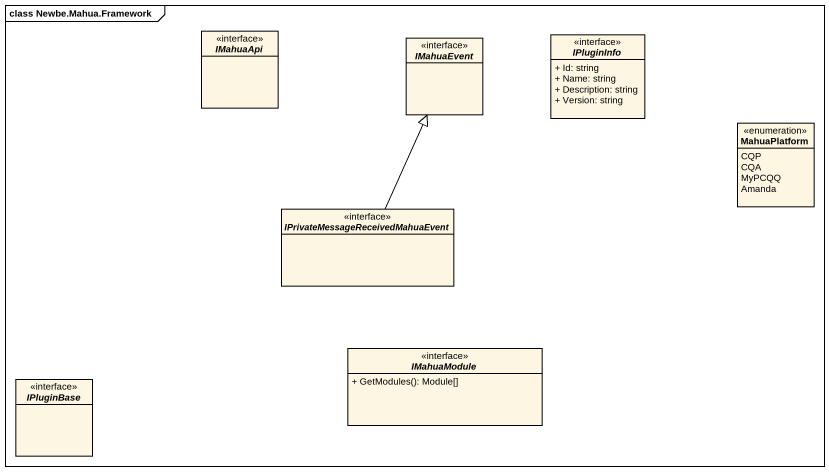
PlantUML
@startuml
mainframe class Newbe.Mahua.Framework
hide circle
hide empty members
skinparam classAttributeIconSize 0
interface IMahuaApi
interface IMahuaEvent
interface IPluginInfo {
  + Id: string
  + Name: string
  + Description: string
  + Version: string
}
enum MahuaPlatform {
  CQP
  CQA
  MyPCQQ
  Amanda
}
interface "IPrivateMessageReceivedMahuaEvent" as IPrivateMessageReceivedMahua
interface IMahuaModule {
  + GetModules(): Module[]
}
interface IPluginBase
IPrivateMessageReceivedMahua -up-|> IMahuaEvent
@enduml
